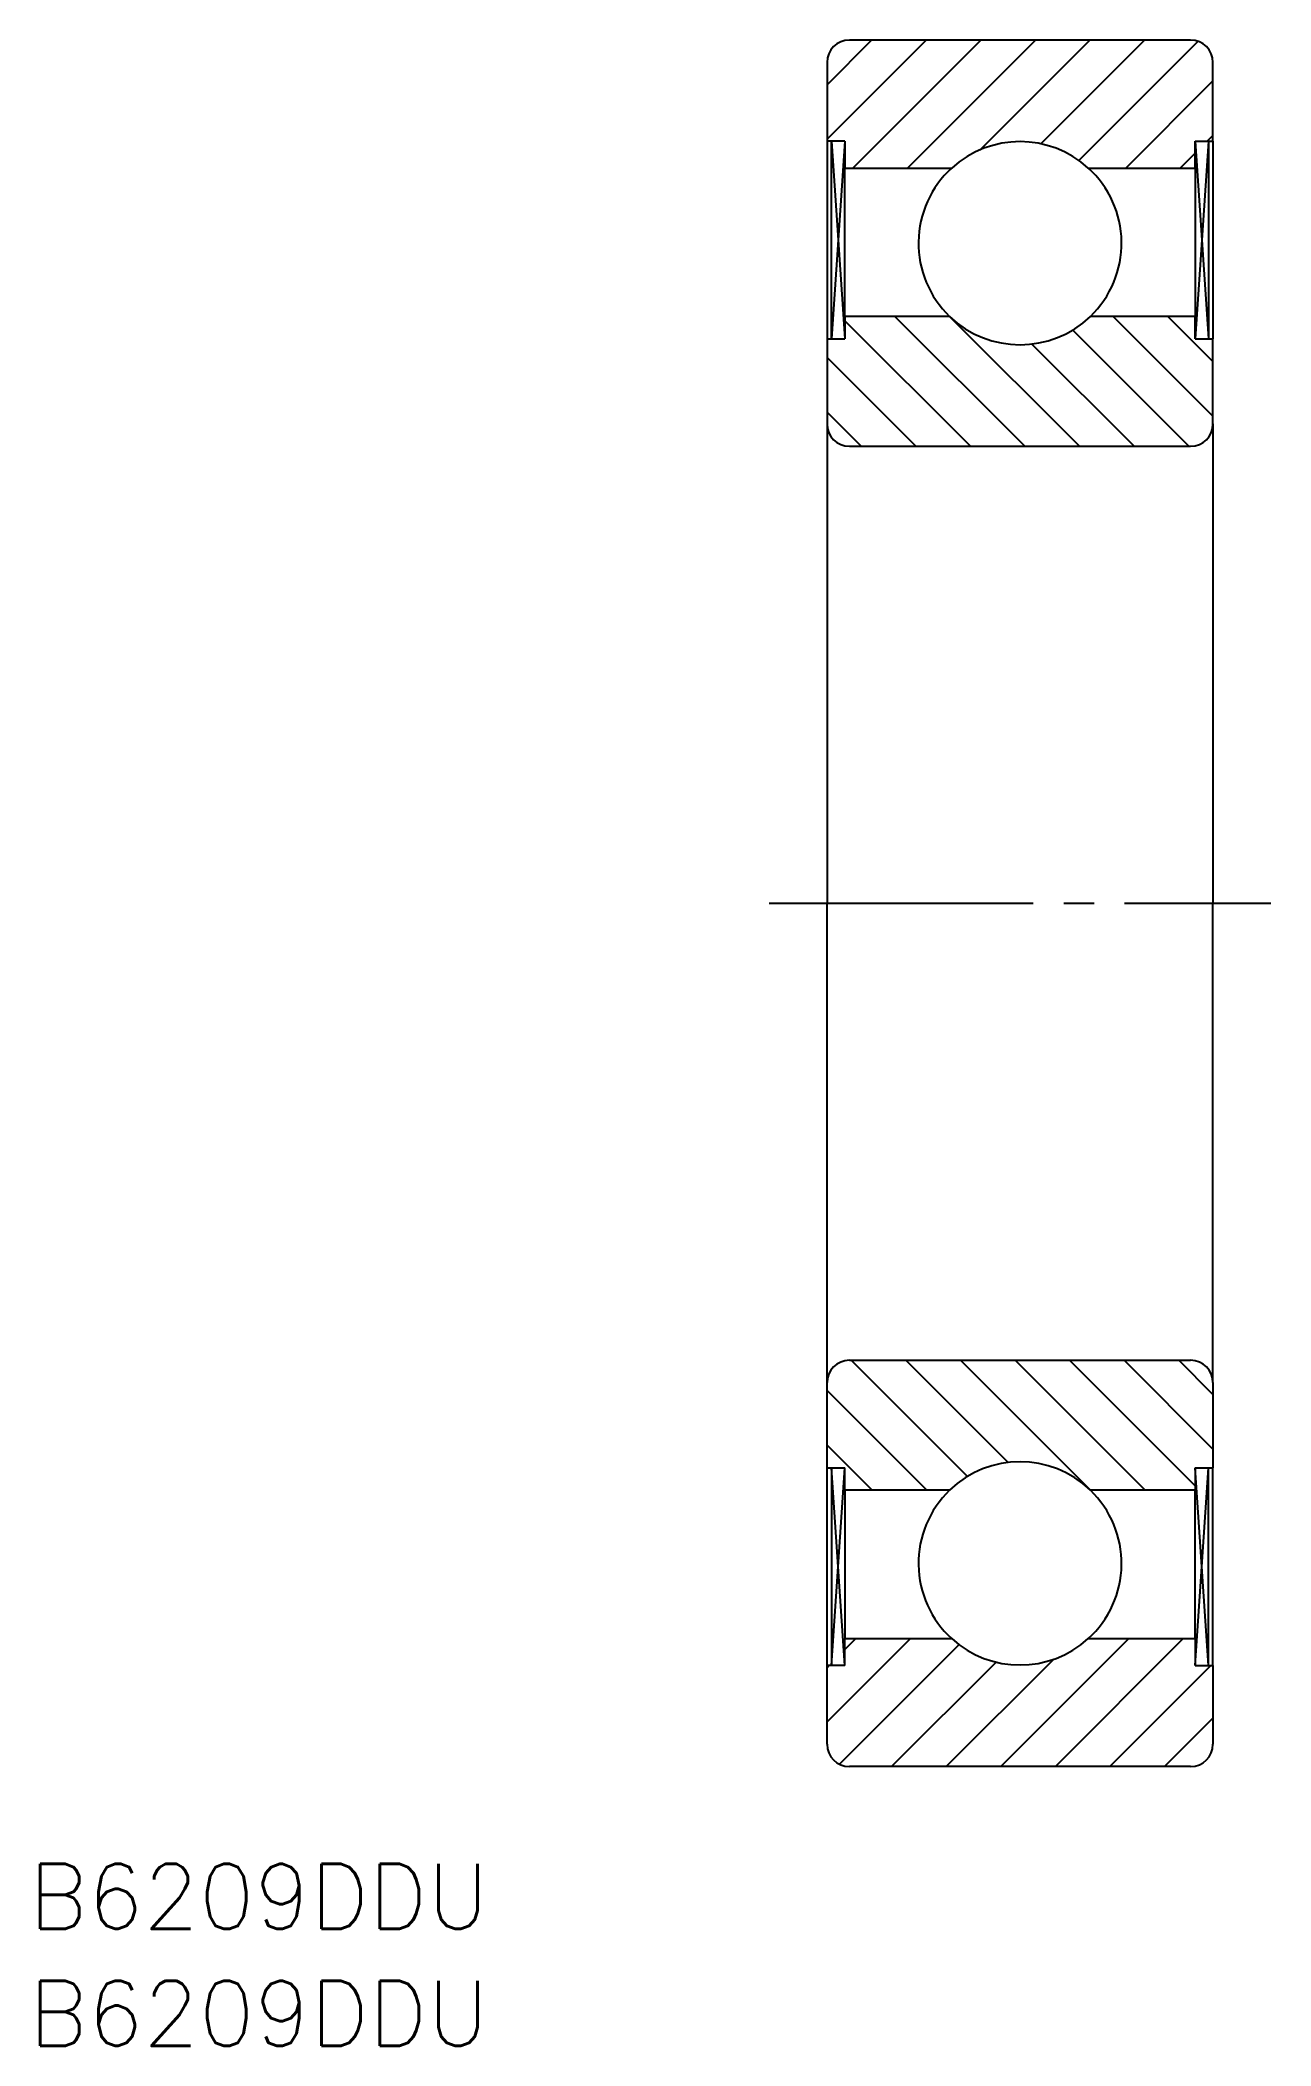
# Model space of a CAD drawing. Extents: x 71.7 to 132.3, y 140.4 to 239.1.
import ezdxf

# ---------------------------------------------------------------- set-up
doc = ezdxf.new("R2010")
doc.units = 0
doc.linetypes.add('CENTER', pattern=[17.5, 13, -1.5, 1.5, -1.5])
doc.layers.get('0').update_dxf_attribs({"linetype": 'CONTINUOUS'})
doc.layers.add('CENTER', color=1, linetype='CENTER')
doc.styles.get("Standard").update_dxf_attribs({"font": 'txt.shx', "bigfont": '@extfont2.shx'})

msp = doc.modelspace()

# ---------------------------------------------------------------- linework, layer by layer
at = {"color": 3, "linetype": 'CONTINUOUS'}
for p, q in [((110.437, 236.939), (112.632, 239.134)), ((110.437, 234.252), (115.319, 239.134)), ((111.706, 232.834), (118.006, 239.134)), ((114.393, 232.834), (120.693, 239.134)), ((117.954, 233.708), (123.38, 239.134)), ((120.954, 234.021), (126.067, 239.134)), ((122.818, 233.197), (128.691, 239.07)), ((125.141, 232.834), (129.437, 237.13)), ((110.656, 234.159), (111.311, 224.434)), ((111.311, 234.159), (110.656, 224.434)), ((128.563, 234.159), (129.219, 224.434)), ((129.219, 234.159), (128.563, 224.434)), ((129.153, 234.159), (129.437, 234.443)), ((127.828, 232.834), (128.563, 233.569)), ((117.494, 219.134), (111.311, 225.317)), ((120.181, 219.134), (113.781, 225.534)), ((122.868, 219.134), (116.472, 225.53)), ((129.437, 220.626), (124.529, 225.534)), ((129.437, 223.313), (127.216, 225.534)), ((125.555, 219.134), (120.501, 224.188)), ((128.242, 219.134), (122.513, 224.863)), ((114.807, 219.134), (110.437, 223.504)), ((112.12, 219.134), (110.437, 220.817)), ((117.352, 168.414), (111.632, 174.134)), ((117.352, 168.414), (111.632, 174.134)), ((119.353, 169.1), (114.319, 174.134)), ((119.353, 169.1), (114.319, 174.134)), ((123.385, 167.755), (117.006, 174.134)), ((123.385, 167.755), (117.006, 174.134)), ((126.093, 167.734), (119.693, 174.134)), ((126.093, 167.734), (119.693, 174.134)), ((128.563, 167.951), (122.38, 174.134)), ((128.563, 167.951), (122.38, 174.134)), ((129.437, 169.764), (125.067, 174.134)), ((129.437, 169.764), (125.067, 174.134)), ((129.437, 172.451), (127.754, 174.134)), ((129.437, 172.451), (127.754, 174.134)), ((115.345, 167.734), (110.437, 172.642)), ((115.345, 167.734), (110.437, 172.642)), ((112.658, 167.734), (110.437, 169.955)), ((112.658, 167.734), (110.437, 169.955)), ((110.656, 159.109), (111.311, 168.834)), ((111.311, 159.109), (110.656, 168.834)), ((128.563, 159.109), (129.219, 168.834)), ((129.219, 159.109), (128.563, 168.834)), ((110.437, 156.329), (114.542, 160.434)), ((110.437, 156.329), (114.542, 160.434)), ((111.045, 154.25), (116.933, 160.137)), ((111.045, 154.25), (116.933, 160.137)), ((111.311, 159.89), (111.855, 160.434)), ((111.311, 159.89), (111.855, 160.434)), ((118.99, 154.134), (125.29, 160.434)), ((118.99, 154.134), (125.29, 160.434)), ((121.677, 154.134), (127.977, 160.434)), ((121.677, 154.134), (127.977, 160.434)), ((110.437, 159.016), (110.53, 159.109)), ((110.437, 159.016), (110.53, 159.109)), ((113.616, 154.134), (118.758, 159.275)), ((113.616, 154.134), (118.758, 159.275)), ((116.303, 154.134), (121.581, 159.412)), ((116.303, 154.134), (121.581, 159.412)), ((124.364, 154.134), (129.339, 159.109)), ((124.364, 154.134), (129.339, 159.109)), ((127.051, 154.134), (129.437, 156.52)), ((127.051, 154.134), (129.437, 156.52))]:
    msp.add_line(p, q, dxfattribs=at)
at = {"color": 7, "linetype": 'CONTINUOUS'}
for p, q in [((128.337, 239.134), (111.537, 239.134)), ((110.437, 238.034), (110.437, 234.159)), ((129.437, 234.159), (129.437, 238.034)), ((111.311, 234.159), (110.437, 234.159)), ((110.437, 234.159), (110.437, 224.434)), ((110.656, 224.434), (110.656, 234.159)), ((111.311, 234.159), (111.311, 232.834)), ((128.563, 232.834), (128.563, 234.159)), ((128.563, 234.159), (129.437, 234.159)), ((129.219, 234.159), (129.219, 224.434)), ((129.437, 234.159), (129.437, 224.434)), ((111.311, 232.834), (116.574, 232.834)), ((111.311, 225.534), (111.311, 232.834)), ((123.3, 232.834), (128.563, 232.834)), ((128.563, 232.834), (128.563, 225.534)), ((116.467, 225.534), (111.311, 225.534)), ((111.311, 225.534), (111.311, 224.434)), ((128.563, 225.534), (123.407, 225.534)), ((128.563, 224.434), (128.563, 225.534)), ((110.437, 224.434), (110.437, 220.234)), ((110.437, 224.434), (111.311, 224.434)), ((128.563, 224.434), (129.437, 224.434)), ((129.437, 220.234), (129.437, 224.434)), ((110.437, 220.234), (110.437, 196.634)), ((129.437, 220.234), (129.437, 196.634)), ((111.537, 219.134), (128.337, 219.134)), ((110.437, 173.034), (110.437, 196.634)), ((129.437, 173.034), (129.437, 196.634)), ((111.537, 174.134), (128.337, 174.134)), ((110.437, 168.834), (110.437, 173.034)), ((129.437, 173.034), (129.437, 168.834)), ((110.437, 159.109), (110.437, 168.834)), ((110.437, 168.834), (111.311, 168.834)), ((110.656, 168.834), (110.656, 159.109)), ((111.311, 167.734), (111.311, 168.834)), ((128.563, 168.834), (128.563, 167.734)), ((128.563, 168.834), (129.437, 168.834)), ((129.219, 159.109), (129.219, 168.834)), ((129.437, 159.109), (129.437, 168.834)), ((116.467, 167.734), (111.311, 167.734)), ((111.311, 167.734), (111.311, 160.434)), ((128.563, 167.734), (123.407, 167.734)), ((128.563, 160.434), (128.563, 167.734)), ((111.311, 160.434), (116.574, 160.434)), ((111.311, 159.109), (111.311, 160.434)), ((123.3, 160.434), (128.563, 160.434)), ((128.563, 160.434), (128.563, 159.109)), ((110.437, 155.234), (110.437, 159.109)), ((111.311, 159.109), (110.437, 159.109)), ((128.563, 159.109), (129.437, 159.109)), ((129.437, 159.109), (129.437, 155.234)), ((128.337, 154.134), (111.537, 154.134))]:
    msp.add_line(p, q, dxfattribs=at)
for centre, radius, start, end in [((111.537, 238.034), 1.1, 90, 180), ((128.337, 238.034), 1.1, 0, 90), ((119.937, 229.134), 5, 47.73142, 132.26858), ((119.937, 229.134), 5, 132.26858, 226.05448), ((119.937, 229.134), 5, 313.94552, 47.73142), ((119.937, 229.134), 5, 226.05448, 313.94552), ((111.537, 220.234), 1.1, 180, 270), ((128.337, 220.234), 1.1, 270, 0), ((111.537, 173.034), 1.1, 90, 180), ((128.337, 173.034), 1.1, 0, 90), ((119.937, 164.134), 5, 46.05448, 133.94552), ((119.937, 164.134), 5, 133.94552, 227.73142), ((119.937, 164.134), 5, 312.26858, 46.05448), ((119.937, 164.134), 5, 227.73142, 312.26858), ((111.537, 155.234), 1.1, 180, 270), ((128.337, 155.234), 1.1, 270, 0)]:
    msp.add_arc(centre, radius, start, end, dxfattribs=at)
at = {"layer": 'CENTER', "color": 1, "linetype": 'CENTER'}
msp.add_line((107.587, 196.634), (132.287, 196.634), dxfattribs=at)

# ---------------------------------------------------------------- texts
at = {"color": 7, "linetype": 'CONTINUOUS'}
for p in [(71.146, 146.138), (71.146, 140.38)]:
    msp.add_text('B6209DDU', height=3.2, dxfattribs=at).set_placement(p)

doc.saveas('drawing.dxf')
